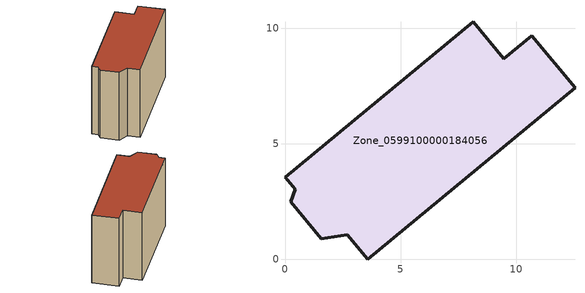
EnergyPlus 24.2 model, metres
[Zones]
Zone_0599100000184056
 floor ground (C_G): 2.7,1.06 1.56,0.89 0.24,2.48 0.45,3.02 0,3.55 8.14,10.28 9.47,8.67 10.68,9.68 12.55,7.43 3.59,0 z0
 wall outside (C_F): 9.47,8.67 8.14,10.28 0,3.55 0.45,3.02 0.24,2.48 1.56,0.89 2.7,1.06 3.59,0 12.55,7.43 10.68,9.68 9.47,8.67 z0:8.37
 roof outside (C_R): 2.7,1.06 3.59,0 12.55,7.43 10.68,9.68 9.47,8.67 8.14,10.28 0,3.55 0.45,3.02 0.24,2.48 1.56,0.89 z8.37
[BUILDING]
Pand.0599100000184056: North Axis=0; Terrain=City; Loads Convergence Tolerance Value=0.04; Temperature Convergence Tolerance Value=0.4; Solar Distribution=FullExterior; Maximum Number of Warmup Days=25; Minimum Number of Warmup Days=1
[Site:Location]
Rotterdam.The.Hague.AP_ZH_NLD Design_Conditions: Latitude=51.96; Longitude=4.45; Time Zone=1; Elevation=-4.5
[SITE:GROUNDTEMPERATURE:BUILDINGSURFACE]
18, 18, 18, 18, 18, 18, 18, 18, 18, 18, 18, 18
[MATERIAL] Thermal Absorptance=0.9; Solar Absorptance=0.7; Visible Absorptance=0.7
Name | Roughness | Thickness | Conductivity | Density | Specific Heat
G.TI.1946 | MediumSmooth | 0.15 | 1 | 540 | 1210
F.TI.1946 | Rough | 0.3 | 0.857143 | 1920 | 840
R.TI.1946 | MediumRough | 0.2 | 0.1 | 1500 | 1000
[CONSTRUCTION]
C_G: G.TI.1946
C_F: F.TI.1946
C_R: R.TI.1946
[ZONE]
Zone_0599100000184056: Type=1; Multiplier=1; Ceiling Height=Autocalculate; Volume=Autocalculate; Floor Area=autocalculate; Part of Total Floor Area=Yes
[ZONEINFILTRATION:DESIGNFLOWRATE]
Infil_Zone_0599100000184056: Zone or ZoneList or Space or SpaceList=Zone_0599100000184056; Schedule=AlwaysOn; Design Flow Rate Calculation Method=Flow/Area; Flow Rate per Floor Area=0.003; Constant Term Coefficient=1; Temperature Term Coefficient=0; Velocity Term Coefficient=0; Velocity Squared Term Coefficient=0
[HVACTEMPLATE:ZONE:IDEALLOADSAIRSYSTEM]
Zone_0599100000184056: Maximum Heating Supply Air Temperature=50; Minimum Cooling Supply Air Temperature=13; Maximum Heating Supply Air Humidity Ratio=0.0156; Minimum Cooling Supply Air Humidity Ratio=0.0077; Heating Limit=NoLimit; Cooling Limit=NoLimit; Dehumidification Control Type=ConstantSensibleHeatRatio; Cooling Sensible Heat Ratio=0.7; Dehumidification Setpoint=60; Humidification Control Type=None; Humidification Setpoint=30; Outdoor Air Method=None; Outdoor Air Flow Rate per Person=0.00944; Outdoor Air Flow Rate per Zone Floor Area=0; Outdoor Air Flow Rate per Zone=0; Demand Controlled Ventilation Type=None; Outdoor Air Economizer Type=NoEconomizer; Heat Recovery Type=None; Sensible Heat Recovery Effectiveness=0.7; Latent Heat Recovery Effectiveness=0.65
[ZONECONTROL:THERMOSTAT]
ThermostatControl_Zone_0599100000184056: Zone or ZoneList=Zone_0599100000184056; Control Type Schedule=DualSetpointControlType; Control 1=Thermostat_Zone_0599100000184056; Temperature Difference Between Cutout And Setpoint=0
[THERMOSTATSETPOINT:DUALSETPOINT]
Thermostat_Zone_0599100000184056: Heating Setpoint Temperature Schedule=HeatingSetpoint_Zone_0599100000184056; Cooling Setpoint Temperature Schedule=CoolingSetpoint_Zone_0599100000184056
[SCHEDULE:COMPACT]
HeatingSetpoint_Zone_0599100000184056: Through: 12/31, For: AllDays, Until: 24:00, 21
CoolingSetpoint_Zone_0599100000184056: Through: 12/31, For: AllDays, Until: 24:00, 24
DualSetpointControlType: Through: 12/31, For: AllDays, Until: 24:00, 4
AlwaysOn: Through: 12/31, For: AllDays, Until: 24:00, 1
